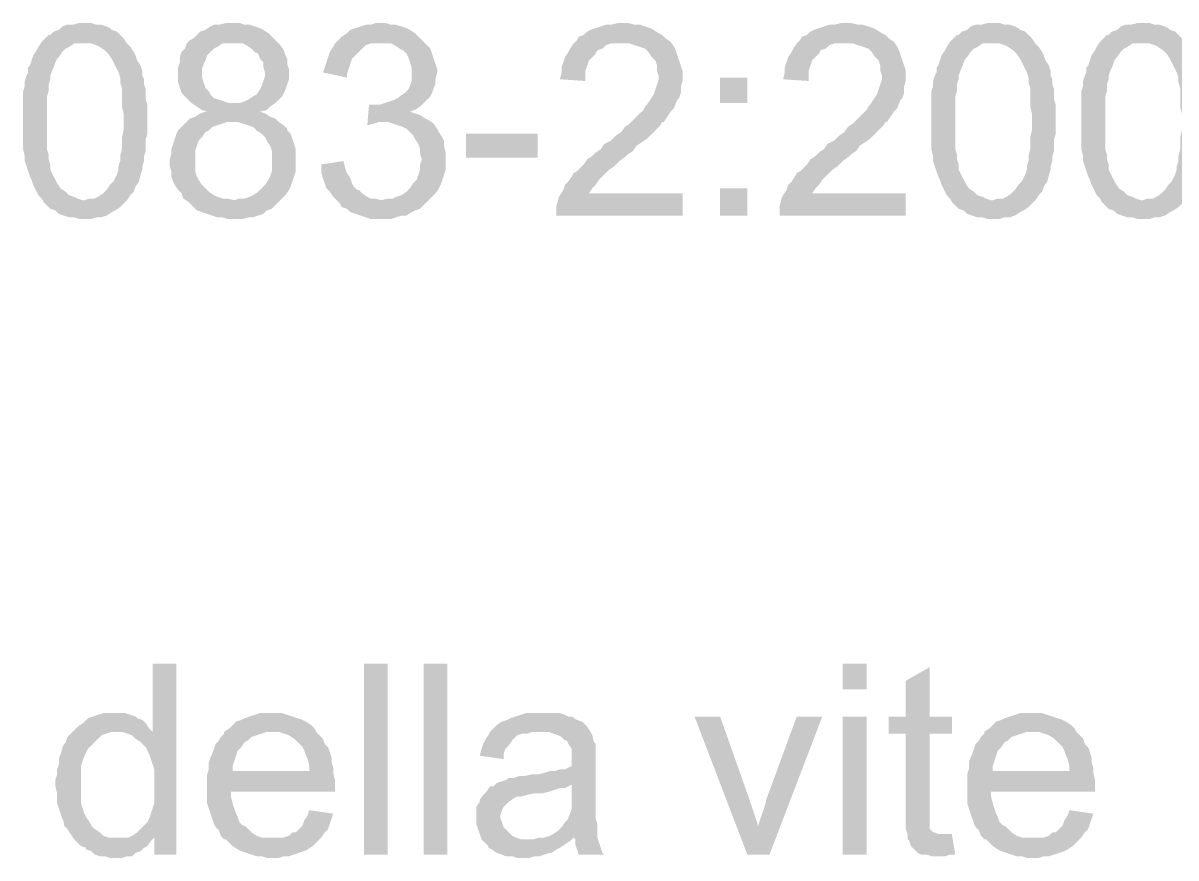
# Model space of a CAD drawing. Header units: millimetres. Extents: x -35.3 to 0.3, y 0.4 to 20.6.
# Drawn here: x -31.755 to -31.191, y 6.045 to 6.454 of the extents above; entities that cross this region are included whole.
import ezdxf

# ---------------------------------------------------------------- set-up
doc = ezdxf.new("R2010")
doc.units = ezdxf.units.MM
doc.layers.add('PDF _Riempimenti solidi', color=7, linetype='Continuous')

msp = doc.modelspace()

# ---------------------------------------------------------------- hatches: boundary and pattern name
at = {"layer": 'PDF _Riempimenti solidi', "transparency": 33554559}
for points in [[(-31.72517, 6.45351), (-31.72767, 6.45351), (-31.731, 6.45267), (-31.7335, 6.45267), (-31.736, 6.45184), (-31.73767, 6.45017), (-31.74017, 6.44934), (-31.74183, 6.44767), (-31.74267, 6.44767), (-31.74433, 6.44601), (-31.746, 6.44434), (-31.72517, 6.44351), (-31.72183, 6.44351), (-31.71933, 6.44267), (-31.71767, 6.44184), (-31.71517, 6.44017), (-31.7135, 6.43851), (-31.71183, 6.43601), (-31.70933, 6.43101), (-31.7085, 6.42934), (-31.70767, 6.42684), (-31.70767, 6.42434), (-31.70683, 6.42184), (-31.70683, 6.41267), (-31.706, 6.40934), (-31.706, 6.40101), (-31.70683, 6.39767), (-31.70683, 6.39184), (-31.70767, 6.38851), (-31.70767, 6.38601), (-31.7085, 6.38351), (-31.7085, 6.38184), (-31.70933, 6.37934), (-31.711, 6.37601), (-31.71267, 6.37434), (-31.71433, 6.37184), (-31.716, 6.37017), (-31.7185, 6.36851), (-31.72017, 6.36767), (-31.72267, 6.36767), (-31.72517, 6.36684), (-31.74517, 6.36601), (-31.7435, 6.36434), (-31.74183, 6.36267), (-31.73933, 6.36184), (-31.73767, 6.36017), (-31.73267, 6.35851), (-31.73017, 6.35851), (-31.72767, 6.35767), (-31.72183, 6.35767), (-31.71933, 6.35851), (-31.71683, 6.35851), (-31.71433, 6.35934), (-31.71183, 6.36101), (-31.71017, 6.36184), (-31.70767, 6.36351), (-31.706, 6.36517), (-31.70433, 6.36684), (-31.70267, 6.36934), (-31.701, 6.37101), (-31.70017, 6.37351), (-31.6985, 6.37601), (-31.69767, 6.37934), (-31.69683, 6.38184), (-31.69683, 6.38351), (-31.696, 6.38601), (-31.696, 6.38851), (-31.69517, 6.39101), (-31.69517, 6.39684), (-31.69433, 6.39934), (-31.69433, 6.41351), (-31.69517, 6.41601), (-31.69517, 6.42101), (-31.696, 6.42351), (-31.696, 6.42601), (-31.69683, 6.42767), (-31.69683, 6.43017), (-31.69767, 6.43267), (-31.69933, 6.43517), (-31.70017, 6.43767), (-31.701, 6.43934), (-31.70267, 6.44184), (-31.70433, 6.44351), (-31.706, 6.44601), (-31.70767, 6.44767), (-31.70933, 6.44934), (-31.71183, 6.45017), (-31.71267, 6.45101), (-31.71433, 6.45184), (-31.71683, 6.45267), (-31.71933, 6.45267), (-31.72183, 6.45351)], [(-31.65267, 6.45351), (-31.656, 6.45351), (-31.65933, 6.45267), (-31.66183, 6.45267), (-31.6635, 6.45184), (-31.666, 6.45017), (-31.6685, 6.44934), (-31.67017, 6.44767), (-31.67183, 6.44601), (-31.6735, 6.44517), (-31.67517, 6.44351), (-31.676, 6.44101), (-31.67767, 6.43934), (-31.6785, 6.43684), (-31.6785, 6.43434), (-31.67933, 6.43184), (-31.67933, 6.42434), (-31.67767, 6.41934), (-31.67433, 6.41601), (-31.67267, 6.41434), (-31.67017, 6.41267), (-31.66767, 6.41101), (-31.66517, 6.41017), (-31.666, 6.41017), (-31.6685, 6.40934), (-31.671, 6.40767), (-31.6735, 6.40684), (-31.67517, 6.40517), (-31.67933, 6.40101), (-31.68017, 6.39934), (-31.681, 6.39684), (-31.68183, 6.39434), (-31.68267, 6.39184), (-31.68267, 6.38934), (-31.6835, 6.38684), (-31.6835, 6.38351), (-31.68267, 6.38101), (-31.68267, 6.37851), (-31.68183, 6.37601), (-31.681, 6.37434), (-31.67933, 6.37184), (-31.67767, 6.37017), (-31.67683, 6.36767), (-31.67433, 6.36601), (-31.65183, 6.36684), (-31.65517, 6.36767), (-31.65767, 6.36767), (-31.66017, 6.36851), (-31.66183, 6.36934), (-31.66433, 6.37101), (-31.66767, 6.37434), (-31.66933, 6.37684), (-31.67017, 6.37851), (-31.671, 6.38101), (-31.671, 6.39101), (-31.66933, 6.39601), (-31.66767, 6.39767), (-31.666, 6.40017), (-31.66433, 6.40101), (-31.66267, 6.40267), (-31.65767, 6.40434), (-31.65517, 6.40517), (-31.63017, 6.40517), (-31.63183, 6.40684), (-31.63433, 6.40767), (-31.63683, 6.40934), (-31.63933, 6.41017), (-31.636, 6.41101), (-31.63433, 6.41267), (-31.63183, 6.41434), (-31.65433, 6.41434), (-31.65683, 6.41517), (-31.66183, 6.41684), (-31.6635, 6.41851), (-31.66433, 6.42017), (-31.666, 6.42184), (-31.66683, 6.42434), (-31.66767, 6.42684), (-31.66767, 6.43101), (-31.66683, 6.43351), (-31.666, 6.43517), (-31.66517, 6.43767), (-31.66183, 6.44101), (-31.66017, 6.44184), (-31.65767, 6.44351), (-31.65267, 6.44351), (-31.631, 6.44434), (-31.63267, 6.44601), (-31.63517, 6.44851), (-31.63767, 6.45017), (-31.63933, 6.45101), (-31.64183, 6.45184), (-31.64433, 6.45267), (-31.64683, 6.45267), (-31.64933, 6.45351)], [(-31.58017, 6.45351), (-31.58267, 6.45351), (-31.58517, 6.45267), (-31.58767, 6.45267), (-31.59267, 6.45101), (-31.59517, 6.45017), (-31.59683, 6.44851), (-31.59933, 6.44684), (-31.601, 6.44517), (-31.58017, 6.44351), (-31.57517, 6.44351), (-31.5735, 6.44267), (-31.571, 6.44101), (-31.56933, 6.44017), (-31.56767, 6.43851), (-31.56683, 6.43684), (-31.56517, 6.43184), (-31.56517, 6.42517), (-31.566, 6.42267), (-31.56683, 6.42101), (-31.5685, 6.41934), (-31.571, 6.41767), (-31.57183, 6.41684), (-31.5735, 6.41601), (-31.5785, 6.41434), (-31.581, 6.41351), (-31.5835, 6.41351), (-31.561, 6.41267), (-31.55767, 6.41601), (-31.556, 6.41767), (-31.55517, 6.41934), (-31.55433, 6.42184), (-31.5535, 6.42351), (-31.5535, 6.42601), (-31.55267, 6.42934), (-31.55267, 6.43101), (-31.55433, 6.43601), (-31.55517, 6.43851), (-31.556, 6.44101), (-31.55683, 6.44184), (-31.56017, 6.44517), (-31.5635, 6.44851), (-31.566, 6.45017), (-31.56767, 6.45101), (-31.57017, 6.45184), (-31.57267, 6.45267), (-31.57517, 6.45267), (-31.57767, 6.45351)], [(-31.46183, 6.45351), (-31.46433, 6.45351), (-31.46767, 6.45267), (-31.47017, 6.45267), (-31.47517, 6.45101), (-31.47767, 6.45017), (-31.47933, 6.44934), (-31.481, 6.44767), (-31.4835, 6.44684), (-31.48433, 6.44517), (-31.486, 6.44351), (-31.48767, 6.44101), (-31.4885, 6.43934), (-31.49017, 6.43684), (-31.49183, 6.43184), (-31.49183, 6.42934), (-31.49267, 6.42601), (-31.48017, 6.42517), (-31.48017, 6.43017), (-31.47933, 6.43267), (-31.4785, 6.43517), (-31.47683, 6.43684), (-31.47517, 6.43851), (-31.47433, 6.44017), (-31.47183, 6.44101), (-31.47017, 6.44267), (-31.46767, 6.44351), (-31.46183, 6.44351), (-31.4385, 6.44434), (-31.441, 6.44601), (-31.44267, 6.44767), (-31.44433, 6.44851), (-31.44683, 6.45017), (-31.4485, 6.45101), (-31.4535, 6.45267), (-31.456, 6.45267), (-31.45933, 6.45351)], [(-31.35267, 6.45351), (-31.35517, 6.45351), (-31.3585, 6.45267), (-31.361, 6.45267), (-31.3635, 6.45184), (-31.366, 6.45101), (-31.3685, 6.45017), (-31.37017, 6.44934), (-31.37183, 6.44767), (-31.37433, 6.44684), (-31.37517, 6.44517), (-31.37683, 6.44351), (-31.3785, 6.44101), (-31.37933, 6.43934), (-31.381, 6.43684), (-31.38183, 6.43434), (-31.38267, 6.43184), (-31.38267, 6.42934), (-31.3835, 6.42601), (-31.371, 6.42517), (-31.371, 6.43017), (-31.36933, 6.43517), (-31.366, 6.43851), (-31.36517, 6.44017), (-31.36267, 6.44101), (-31.361, 6.44267), (-31.3585, 6.44351), (-31.35267, 6.44351), (-31.32933, 6.44434), (-31.33183, 6.44601), (-31.3335, 6.44767), (-31.33517, 6.44851), (-31.33767, 6.45017), (-31.33933, 6.45101), (-31.34183, 6.45184), (-31.34433, 6.45267), (-31.34683, 6.45267), (-31.35017, 6.45351)], [(-31.281, 6.45351), (-31.2835, 6.45351), (-31.28683, 6.45267), (-31.28933, 6.45267), (-31.29183, 6.45184), (-31.2935, 6.45017), (-31.296, 6.44934), (-31.29767, 6.44767), (-31.2985, 6.44767), (-31.30017, 6.44601), (-31.30183, 6.44434), (-31.281, 6.44351), (-31.27767, 6.44351), (-31.27517, 6.44267), (-31.2735, 6.44184), (-31.271, 6.44017), (-31.26933, 6.43851), (-31.26767, 6.43601), (-31.26517, 6.43101), (-31.26433, 6.42934), (-31.2635, 6.42684), (-31.2635, 6.42434), (-31.26267, 6.42184), (-31.26267, 6.41267), (-31.26183, 6.40934), (-31.26183, 6.40101), (-31.26267, 6.39767), (-31.26267, 6.39184), (-31.2635, 6.38851), (-31.2635, 6.38601), (-31.26433, 6.38351), (-31.26433, 6.38184), (-31.26517, 6.37934), (-31.26683, 6.37601), (-31.2685, 6.37434), (-31.27017, 6.37184), (-31.27183, 6.37017), (-31.27433, 6.36851), (-31.276, 6.36767), (-31.2785, 6.36767), (-31.281, 6.36684), (-31.301, 6.36601), (-31.29933, 6.36434), (-31.29767, 6.36267), (-31.29517, 6.36184), (-31.2935, 6.36017), (-31.2885, 6.35851), (-31.286, 6.35851), (-31.2835, 6.35767), (-31.27767, 6.35767), (-31.27517, 6.35851), (-31.27267, 6.35851), (-31.27017, 6.35934), (-31.26767, 6.36101), (-31.266, 6.36184), (-31.2635, 6.36351), (-31.26183, 6.36517), (-31.26017, 6.36684), (-31.2585, 6.36934), (-31.25683, 6.37101), (-31.256, 6.37351), (-31.25433, 6.37601), (-31.2535, 6.37934), (-31.25267, 6.38184), (-31.25267, 6.38351), (-31.25183, 6.38601), (-31.25183, 6.38851), (-31.251, 6.39101), (-31.251, 6.39684), (-31.25017, 6.39934), (-31.25017, 6.41351), (-31.251, 6.41601), (-31.251, 6.42101), (-31.25183, 6.42351), (-31.25183, 6.42601), (-31.25267, 6.42767), (-31.25267, 6.43017), (-31.2535, 6.43267), (-31.25517, 6.43517), (-31.256, 6.43767), (-31.25683, 6.43934), (-31.2585, 6.44184), (-31.26017, 6.44351), (-31.26183, 6.44601), (-31.2635, 6.44767), (-31.26517, 6.44934), (-31.26767, 6.45017), (-31.2685, 6.45101), (-31.27017, 6.45184), (-31.27267, 6.45267), (-31.27517, 6.45267), (-31.27767, 6.45351)], [(-31.20767, 6.45351), (-31.21017, 6.45351), (-31.2135, 6.45267), (-31.216, 6.45267), (-31.2185, 6.45184), (-31.22017, 6.45017), (-31.22267, 6.44934), (-31.22433, 6.44767), (-31.22517, 6.44767), (-31.22683, 6.44601), (-31.2285, 6.44434), (-31.20767, 6.44351), (-31.20433, 6.44351), (-31.20183, 6.44267), (-31.20017, 6.44184), (-31.19767, 6.44017), (-31.196, 6.43851), (-31.19433, 6.43601), (-31.1935, 6.43434), (-31.19267, 6.43267), (-31.191, 6.42934), (-31.19017, 6.42684), (-31.19017, 6.42434), (-31.18933, 6.42184), (-31.18933, 6.41267), (-31.1885, 6.40934), (-31.1885, 6.40101), (-31.18933, 6.39767), (-31.18933, 6.39184), (-31.19017, 6.38851), (-31.19017, 6.38601), (-31.191, 6.38351), (-31.191, 6.38184), (-31.19183, 6.37934), (-31.19267, 6.37767), (-31.1935, 6.37601), (-31.19433, 6.37517), (-31.19517, 6.37434), (-31.19683, 6.37184), (-31.1985, 6.37017), (-31.201, 6.36851), (-31.20267, 6.36767), (-31.20517, 6.36767), (-31.20767, 6.36684), (-31.22767, 6.36601), (-31.226, 6.36434), (-31.22433, 6.36267), (-31.22183, 6.36184), (-31.22017, 6.36017), (-31.21767, 6.35934), (-31.21517, 6.35851), (-31.21267, 6.35851), (-31.21017, 6.35767), (-31.20433, 6.35767), (-31.20183, 6.35851), (-31.19933, 6.35851), (-31.19683, 6.35934), (-31.19433, 6.36101), (-31.19267, 6.36184), (-31.19017, 6.36351), (-31.1885, 6.36517), (-31.18683, 6.36684), (-31.18517, 6.36934), (-31.1835, 6.37101), (-31.18267, 6.37351), (-31.181, 6.37601), (-31.18017, 6.37934), (-31.17933, 6.38184), (-31.17933, 6.38351), (-31.1785, 6.38601), (-31.1785, 6.38851), (-31.17767, 6.39101), (-31.17767, 6.39684), (-31.17683, 6.39934), (-31.17683, 6.41351), (-31.17767, 6.41601), (-31.17767, 6.42101), (-31.1785, 6.42351), (-31.1785, 6.42601), (-31.17933, 6.42767), (-31.17933, 6.43017), (-31.18017, 6.43267), (-31.18183, 6.43517), (-31.18267, 6.43767), (-31.1835, 6.43934), (-31.18517, 6.44184), (-31.18683, 6.44351), (-31.1885, 6.44601), (-31.19017, 6.44767), (-31.19183, 6.44934), (-31.19433, 6.45017), (-31.19517, 6.45101), (-31.19683, 6.45184), (-31.19933, 6.45267), (-31.20183, 6.45267), (-31.20433, 6.45351)], [(-31.746, 6.44434), (-31.74767, 6.44184), (-31.7485, 6.44017), (-31.75017, 6.43767), (-31.751, 6.43517), (-31.75183, 6.43267), (-31.75267, 6.43184), (-31.75267, 6.42934), (-31.7535, 6.42767), (-31.75433, 6.42517), (-31.75433, 6.42267), (-31.75517, 6.42017), (-31.75517, 6.39184), (-31.75433, 6.38851), (-31.75433, 6.38601), (-31.75183, 6.37851), (-31.751, 6.37684), (-31.75017, 6.37434), (-31.74933, 6.37267), (-31.7485, 6.37101), (-31.74767, 6.36934), (-31.746, 6.36767), (-31.74517, 6.36601), (-31.72517, 6.36684), (-31.726, 6.36684), (-31.7285, 6.36767), (-31.73017, 6.36851), (-31.73267, 6.36934), (-31.73433, 6.37101), (-31.73683, 6.37267), (-31.7385, 6.37517), (-31.74183, 6.38184), (-31.74183, 6.38434), (-31.74267, 6.38684), (-31.74267, 6.38934), (-31.7435, 6.39184), (-31.7435, 6.41767), (-31.74267, 6.42017), (-31.74267, 6.42351), (-31.74183, 6.42601), (-31.74183, 6.42767), (-31.741, 6.43017), (-31.74017, 6.43184), (-31.73933, 6.43434), (-31.7385, 6.43601), (-31.73767, 6.43684), (-31.736, 6.43934), (-31.73433, 6.44101), (-31.73267, 6.44184), (-31.73017, 6.44351), (-31.72517, 6.44351)], [(-31.631, 6.44434), (-31.65267, 6.44351), (-31.64767, 6.44351), (-31.646, 6.44267), (-31.6435, 6.44101), (-31.64183, 6.43934), (-31.64017, 6.43851), (-31.63933, 6.43601), (-31.63767, 6.43434), (-31.63767, 6.43184), (-31.63683, 6.42934), (-31.63683, 6.42767), (-31.63767, 6.42517), (-31.6385, 6.42267), (-31.63933, 6.42101), (-31.641, 6.41851), (-31.64267, 6.41767), (-31.64517, 6.41601), (-31.64683, 6.41517), (-31.64933, 6.41434), (-31.65267, 6.41434), (-31.63183, 6.41434), (-31.63017, 6.41601), (-31.6285, 6.41767), (-31.62683, 6.42101), (-31.626, 6.42351), (-31.62517, 6.42601), (-31.62517, 6.43101), (-31.626, 6.43351), (-31.626, 6.43601), (-31.62683, 6.43767), (-31.62767, 6.44017), (-31.62933, 6.44267)], [(-31.601, 6.44517), (-31.60267, 6.44351), (-31.6035, 6.44184), (-31.60517, 6.43934), (-31.6085, 6.42934), (-31.59683, 6.42684), (-31.59683, 6.42851), (-31.596, 6.43101), (-31.59433, 6.43601), (-31.591, 6.43934), (-31.58767, 6.44267), (-31.58517, 6.44351), (-31.58017, 6.44351)], [(-31.4385, 6.44434), (-31.46183, 6.44351), (-31.4585, 6.44351), (-31.456, 6.44267), (-31.4535, 6.44184), (-31.451, 6.44101), (-31.44933, 6.43934), (-31.44767, 6.43684), (-31.446, 6.43517), (-31.44517, 6.43267), (-31.44517, 6.43017), (-31.44433, 6.42767), (-31.44433, 6.42601), (-31.44517, 6.42351), (-31.44683, 6.41851), (-31.45017, 6.41351), (-31.451, 6.41267), (-31.45183, 6.41101), (-31.4535, 6.40934), (-31.45517, 6.40767), (-31.45683, 6.40601), (-31.4585, 6.40434), (-31.461, 6.40267), (-31.46267, 6.40017), (-31.46517, 6.39851), (-31.46767, 6.39601), (-31.471, 6.39434), (-31.47267, 6.39184), (-31.47517, 6.39017), (-31.47683, 6.38851), (-31.47933, 6.38684), (-31.481, 6.38434), (-31.48433, 6.38101), (-31.486, 6.38017), (-31.48683, 6.37851), (-31.4885, 6.37601), (-31.49017, 6.37434), (-31.491, 6.37184), (-31.49267, 6.36934), (-31.4935, 6.36767), (-31.4935, 6.36684), (-31.49433, 6.36434), (-31.49433, 6.35934), (-31.43267, 6.35934), (-31.43267, 6.37017), (-31.4785, 6.37017), (-31.47683, 6.37267), (-31.47517, 6.37434), (-31.4735, 6.37684), (-31.47267, 6.37767), (-31.47183, 6.37851), (-31.47017, 6.38017), (-31.4685, 6.38184), (-31.466, 6.38351), (-31.4635, 6.38601), (-31.46017, 6.38851), (-31.45933, 6.38934), (-31.45683, 6.39101), (-31.45517, 6.39351), (-31.45267, 6.39517), (-31.45017, 6.39684), (-31.44517, 6.40184), (-31.4435, 6.40351), (-31.44267, 6.40517), (-31.44183, 6.40517), (-31.44017, 6.40767), (-31.4385, 6.41017), (-31.43683, 6.41184), (-31.436, 6.41434), (-31.43517, 6.41601), (-31.43433, 6.41684), (-31.4335, 6.41934), (-31.4335, 6.42267), (-31.43267, 6.42517), (-31.43267, 6.43017), (-31.436, 6.44017), (-31.43683, 6.44184)], [(-31.32933, 6.44434), (-31.35267, 6.44351), (-31.34933, 6.44351), (-31.34433, 6.44184), (-31.34183, 6.44101), (-31.34017, 6.43934), (-31.3385, 6.43684), (-31.33683, 6.43517), (-31.336, 6.43267), (-31.336, 6.43017), (-31.33517, 6.42767), (-31.33517, 6.42601), (-31.33767, 6.41851), (-31.341, 6.41351), (-31.34183, 6.41267), (-31.34267, 6.41101), (-31.346, 6.40767), (-31.34767, 6.40601), (-31.34933, 6.40434), (-31.35183, 6.40267), (-31.3535, 6.40017), (-31.356, 6.39851), (-31.3585, 6.39601), (-31.36183, 6.39434), (-31.3635, 6.39184), (-31.366, 6.39017), (-31.36767, 6.38851), (-31.37017, 6.38684), (-31.37183, 6.38434), (-31.3735, 6.38267), (-31.37517, 6.38101), (-31.37683, 6.38017), (-31.37767, 6.37851), (-31.37933, 6.37601), (-31.381, 6.37434), (-31.38183, 6.37184), (-31.3835, 6.36934), (-31.38433, 6.36767), (-31.38433, 6.36684), (-31.38517, 6.36434), (-31.38517, 6.35934), (-31.3235, 6.35934), (-31.3235, 6.37017), (-31.36933, 6.37017), (-31.36767, 6.37267), (-31.366, 6.37434), (-31.36433, 6.37684), (-31.36267, 6.37851), (-31.35933, 6.38184), (-31.35683, 6.38351), (-31.35433, 6.38601), (-31.351, 6.38851), (-31.35017, 6.38934), (-31.34767, 6.39101), (-31.346, 6.39351), (-31.341, 6.39684), (-31.33767, 6.40017), (-31.33433, 6.40351), (-31.3335, 6.40517), (-31.33267, 6.40517), (-31.331, 6.40767), (-31.32933, 6.41017), (-31.32767, 6.41184), (-31.32683, 6.41434), (-31.326, 6.41601), (-31.32517, 6.41684), (-31.32433, 6.41934), (-31.32433, 6.42267), (-31.3235, 6.42517), (-31.3235, 6.43017), (-31.32517, 6.43517), (-31.326, 6.43767), (-31.32683, 6.44017), (-31.32767, 6.44184)], [(-31.30183, 6.44434), (-31.3035, 6.44184), (-31.30433, 6.44017), (-31.306, 6.43767), (-31.30683, 6.43517), (-31.30767, 6.43267), (-31.3085, 6.43184), (-31.3085, 6.42934), (-31.30933, 6.42767), (-31.31017, 6.42517), (-31.31017, 6.42267), (-31.311, 6.42017), (-31.311, 6.39184), (-31.31017, 6.38851), (-31.31017, 6.38601), (-31.30767, 6.37851), (-31.30683, 6.37684), (-31.306, 6.37434), (-31.30517, 6.37267), (-31.30433, 6.37101), (-31.3035, 6.36934), (-31.30183, 6.36767), (-31.301, 6.36601), (-31.281, 6.36684), (-31.28183, 6.36684), (-31.28433, 6.36767), (-31.286, 6.36851), (-31.2885, 6.36934), (-31.29017, 6.37101), (-31.29267, 6.37267), (-31.29433, 6.37517), (-31.29683, 6.38017), (-31.29767, 6.38184), (-31.29767, 6.38434), (-31.2985, 6.38684), (-31.2985, 6.38934), (-31.29933, 6.39184), (-31.29933, 6.41767), (-31.2985, 6.42017), (-31.2985, 6.42351), (-31.29767, 6.42601), (-31.29767, 6.42767), (-31.29683, 6.43017), (-31.296, 6.43184), (-31.29517, 6.43434), (-31.29433, 6.43601), (-31.2935, 6.43684), (-31.29183, 6.43934), (-31.29017, 6.44101), (-31.2885, 6.44184), (-31.286, 6.44351), (-31.281, 6.44351)], [(-31.2285, 6.44434), (-31.23017, 6.44184), (-31.231, 6.44017), (-31.23267, 6.43767), (-31.23433, 6.43267), (-31.23517, 6.43184), (-31.23517, 6.42934), (-31.236, 6.42767), (-31.23683, 6.42517), (-31.23683, 6.42267), (-31.23767, 6.42017), (-31.23767, 6.39184), (-31.23683, 6.38851), (-31.23683, 6.38601), (-31.236, 6.38351), (-31.23517, 6.38101), (-31.23433, 6.37851), (-31.2335, 6.37684), (-31.23267, 6.37434), (-31.23017, 6.36934), (-31.2285, 6.36767), (-31.22767, 6.36601), (-31.20767, 6.36684), (-31.2085, 6.36684), (-31.211, 6.36767), (-31.21267, 6.36851), (-31.21517, 6.36934), (-31.21683, 6.37101), (-31.21933, 6.37267), (-31.221, 6.37517), (-31.22183, 6.37684), (-31.22267, 6.37851), (-31.2235, 6.38017), (-31.22433, 6.38184), (-31.22433, 6.38434), (-31.22517, 6.38684), (-31.22517, 6.38934), (-31.226, 6.39184), (-31.226, 6.41767), (-31.22517, 6.42017), (-31.22517, 6.42351), (-31.22433, 6.42601), (-31.22433, 6.42767), (-31.2235, 6.43017), (-31.22267, 6.43184), (-31.22183, 6.43434), (-31.221, 6.43601), (-31.22017, 6.43684), (-31.2185, 6.43934), (-31.21683, 6.44101), (-31.21517, 6.44184), (-31.21267, 6.44351), (-31.20767, 6.44351)], [(-31.401, 6.41434), (-31.401, 6.42684), (-31.41433, 6.42684), (-31.41433, 6.41434)], [(-31.586, 6.41351), (-31.58683, 6.40351), (-31.5835, 6.40434), (-31.581, 6.40517), (-31.5785, 6.40517), (-31.55683, 6.40601), (-31.5585, 6.40684), (-31.561, 6.40851), (-31.5635, 6.40934), (-31.566, 6.41017), (-31.5635, 6.41101), (-31.561, 6.41267), (-31.5835, 6.41351)], [(-31.63017, 6.40517), (-31.65267, 6.40517), (-31.65017, 6.40517), (-31.64767, 6.40434), (-31.64267, 6.40267), (-31.641, 6.40101), (-31.6385, 6.39934), (-31.63683, 6.39767), (-31.636, 6.39601), (-31.63433, 6.39351), (-31.6335, 6.39101), (-31.6335, 6.38101), (-31.63433, 6.37851), (-31.63517, 6.37684), (-31.63683, 6.37434), (-31.64017, 6.37101), (-31.64267, 6.36934), (-31.64433, 6.36851), (-31.64683, 6.36767), (-31.64933, 6.36767), (-31.65183, 6.36684), (-31.67433, 6.36601), (-31.6735, 6.36517), (-31.67183, 6.36351), (-31.67017, 6.36184), (-31.66767, 6.36101), (-31.66517, 6.36017), (-31.66267, 6.35934), (-31.66017, 6.35851), (-31.65767, 6.35851), (-31.65517, 6.35767), (-31.64767, 6.35767), (-31.64517, 6.35851), (-31.64267, 6.35851), (-31.64017, 6.35934), (-31.63767, 6.36017), (-31.636, 6.36184), (-31.6335, 6.36267), (-31.63183, 6.36434), (-31.63017, 6.36601), (-31.62683, 6.36934), (-31.62517, 6.37184), (-31.62433, 6.37351), (-31.6235, 6.37601), (-31.62183, 6.38101), (-31.62183, 6.39184), (-31.6235, 6.39684), (-31.62433, 6.39934), (-31.626, 6.40101), (-31.626, 6.40184), (-31.62767, 6.40351)], [(-31.55683, 6.40601), (-31.5785, 6.40517), (-31.57683, 6.40517), (-31.57433, 6.40434), (-31.57183, 6.40351), (-31.56933, 6.40267), (-31.56767, 6.40184), (-31.56433, 6.39851), (-31.5635, 6.39684), (-31.56183, 6.39434), (-31.561, 6.39184), (-31.561, 6.38934), (-31.56017, 6.38684), (-31.561, 6.38434), (-31.561, 6.38184), (-31.56183, 6.37934), (-31.56267, 6.37684), (-31.56433, 6.37517), (-31.566, 6.37267), (-31.56767, 6.37101), (-31.57017, 6.36934), (-31.57267, 6.36851), (-31.57433, 6.36767), (-31.57683, 6.36767), (-31.58017, 6.36684), (-31.60183, 6.36684), (-31.60017, 6.36517), (-31.59933, 6.36351), (-31.59683, 6.36267), (-31.59517, 6.36101), (-31.59267, 6.36017), (-31.58767, 6.35851), (-31.58517, 6.35767), (-31.57517, 6.35767), (-31.57017, 6.35934), (-31.56767, 6.35934), (-31.56517, 6.36101), (-31.5635, 6.36184), (-31.561, 6.36267), (-31.55933, 6.36434), (-31.55767, 6.36601), (-31.55683, 6.36684), (-31.5535, 6.37017), (-31.55183, 6.37267), (-31.551, 6.37434), (-31.54933, 6.37934), (-31.5485, 6.38184), (-31.5485, 6.39017), (-31.54933, 6.39351), (-31.54933, 6.39601), (-31.55017, 6.39767), (-31.55183, 6.40017), (-31.55267, 6.40184), (-31.55433, 6.40434)], [(-31.5035, 6.38767), (-31.5035, 6.39934), (-31.5385, 6.39934), (-31.5385, 6.38767)], [(-31.5985, 6.38601), (-31.60933, 6.38434), (-31.60933, 6.38017), (-31.60683, 6.37267), (-31.60517, 6.37101), (-31.6035, 6.36851), (-31.60183, 6.36684), (-31.58017, 6.36684), (-31.58267, 6.36767), (-31.58517, 6.36767), (-31.58683, 6.36851), (-31.58933, 6.37017), (-31.591, 6.37184), (-31.59183, 6.37184), (-31.5935, 6.37351), (-31.59433, 6.37517), (-31.59517, 6.37767), (-31.59683, 6.38017), (-31.59767, 6.38267)], [(-31.401, 6.35934), (-31.401, 6.37267), (-31.41433, 6.37267), (-31.41433, 6.35934)], [(-31.68017, 6.14017), (-31.69183, 6.14017), (-31.69183, 6.10684), (-31.70933, 6.10684), (-31.70683, 6.10684), (-31.70433, 6.10601), (-31.70183, 6.10517), (-31.70017, 6.10351), (-31.69767, 6.10184), (-31.69517, 6.09934), (-31.69433, 6.09767), (-31.6935, 6.09601), (-31.69267, 6.09351), (-31.691, 6.08851), (-31.691, 6.07184), (-31.69267, 6.06684), (-31.6935, 6.06434), (-31.69433, 6.06267), (-31.696, 6.06101), (-31.69933, 6.05767), (-31.70183, 6.05601), (-31.7035, 6.05517), (-31.691, 6.05517), (-31.691, 6.04684), (-31.68017, 6.04684)], [(-31.57683, 6.04684), (-31.57683, 6.14017), (-31.5885, 6.14017), (-31.5885, 6.04684)], [(-31.54767, 6.04684), (-31.54767, 6.14017), (-31.55934, 6.14017), (-31.55934, 6.04684)], [(-31.34267, 6.12767), (-31.34267, 6.14017), (-31.35434, 6.14017), (-31.35434, 6.12767)], [(-31.31183, 6.13851), (-31.3235, 6.13184), (-31.3235, 6.11434), (-31.33183, 6.11434), (-31.33183, 6.10601), (-31.3235, 6.10601), (-31.3235, 6.05934), (-31.32267, 6.05684), (-31.306, 6.05684), (-31.30767, 6.05684), (-31.30933, 6.05767), (-31.31017, 6.05767), (-31.31183, 6.05934), (-31.31183, 6.10601), (-31.301, 6.10601), (-31.301, 6.11434), (-31.31183, 6.11434)], [(-31.71017, 6.11601), (-31.716, 6.11601), (-31.7185, 6.11517), (-31.721, 6.11434), (-31.7235, 6.11351), (-31.726, 6.11101), (-31.7285, 6.10934), (-31.73017, 6.10767), (-31.7335, 6.10434), (-31.73433, 6.10184), (-31.736, 6.09934), (-31.736, 6.09851), (-31.73683, 6.09601), (-31.73767, 6.09351), (-31.73767, 6.09101), (-31.7385, 6.08851), (-31.7385, 6.08601), (-31.73933, 6.08351), (-31.73933, 6.08017), (-31.7385, 6.07684), (-31.7385, 6.07184), (-31.73683, 6.06684), (-31.736, 6.06434), (-31.73517, 6.06267), (-31.73517, 6.06101), (-31.7335, 6.05934), (-31.73017, 6.05434), (-31.7085, 6.05517), (-31.7135, 6.05517), (-31.716, 6.05601), (-31.71767, 6.05767), (-31.72017, 6.05934), (-31.72183, 6.06101), (-31.72267, 6.06267), (-31.72433, 6.06517), (-31.72517, 6.06684), (-31.72683, 6.07184), (-31.72683, 6.09017), (-31.726, 6.09267), (-31.72517, 6.09517), (-31.7235, 6.09851), (-31.72017, 6.10184), (-31.71683, 6.10517), (-31.71183, 6.10684), (-31.69183, 6.10684), (-31.6935, 6.10851), (-31.69517, 6.11101), (-31.69683, 6.11267), (-31.69933, 6.11351), (-31.70017, 6.11434), (-31.70267, 6.11517), (-31.70517, 6.11601), (-31.70767, 6.11601)], [(-31.6335, 6.11601), (-31.63933, 6.11601), (-31.64183, 6.11517), (-31.64433, 6.11434), (-31.64683, 6.11351), (-31.6485, 6.11267), (-31.651, 6.11184), (-31.65433, 6.10851), (-31.65683, 6.10684), (-31.63017, 6.10684), (-31.62767, 6.10601), (-31.62517, 6.10517), (-31.62267, 6.10351), (-31.61933, 6.10017), (-31.6185, 6.09934), (-31.61767, 6.09767), (-31.61683, 6.09517), (-31.616, 6.09351), (-31.61517, 6.09017), (-31.61517, 6.08767), (-31.65267, 6.08767), (-31.6035, 6.08684), (-31.6035, 6.08934), (-31.60433, 6.09184), (-31.60433, 6.09434), (-31.60517, 6.09684), (-31.606, 6.09934), (-31.60767, 6.10101), (-31.6085, 6.10351), (-31.61183, 6.10684), (-31.61267, 6.10851), (-31.61433, 6.11017), (-31.61683, 6.11184), (-31.6185, 6.11267), (-31.621, 6.11351), (-31.6235, 6.11434), (-31.626, 6.11517), (-31.6285, 6.11601), (-31.631, 6.11601)], [(-31.501, 6.11601), (-31.50933, 6.11601), (-31.51183, 6.11517), (-31.51683, 6.11351), (-31.5185, 6.11267), (-31.521, 6.11184), (-31.5235, 6.11017), (-31.52517, 6.10851), (-31.52683, 6.10684), (-31.4985, 6.10684), (-31.496, 6.10601), (-31.4935, 6.10517), (-31.49183, 6.10434), (-31.49017, 6.10267), (-31.48933, 6.10267), (-31.4885, 6.10101), (-31.48683, 6.09851), (-31.48683, 6.09017), (-31.49017, 6.08851), (-31.49267, 6.08851), (-31.49517, 6.08767), (-31.49767, 6.08767), (-31.50017, 6.08684), (-31.5035, 6.08601), (-31.50683, 6.08601), (-31.51017, 6.08517), (-31.51267, 6.08517), (-31.51517, 6.08434), (-31.51767, 6.08434), (-31.5185, 6.08351), (-31.5235, 6.08184), (-31.48683, 6.08101), (-31.48683, 6.06934), (-31.48767, 6.06684), (-31.4885, 6.06517), (-31.4885, 6.06434), (-31.49017, 6.06267), (-31.49183, 6.06017), (-31.4935, 6.05851), (-31.496, 6.05684), (-31.49767, 6.05601), (-31.50017, 6.05517), (-31.486, 6.05517), (-31.48517, 6.05434), (-31.48517, 6.05184), (-31.48433, 6.04934), (-31.4835, 6.04684), (-31.471, 6.04684), (-31.47183, 6.04767), (-31.47267, 6.05017), (-31.4735, 6.05267), (-31.47433, 6.05517), (-31.47433, 6.06184), (-31.47517, 6.06434), (-31.47517, 6.10101), (-31.476, 6.10184), (-31.47683, 6.10517), (-31.47767, 6.10684), (-31.47933, 6.10934), (-31.48017, 6.11017), (-31.48183, 6.11184), (-31.48433, 6.11267), (-31.48683, 6.11434), (-31.4885, 6.11434), (-31.49017, 6.11517), (-31.49267, 6.11601), (-31.4985, 6.11601)], [(-31.41433, 6.11434), (-31.42683, 6.11434), (-31.401, 6.04684), (-31.396, 6.06017), (-31.396, 6.06184), (-31.39683, 6.06434), (-31.39933, 6.07184), (-31.40017, 6.07434)], [(-31.36433, 6.11434), (-31.37683, 6.11434), (-31.39183, 6.07351), (-31.39183, 6.07267), (-31.39433, 6.06517), (-31.39517, 6.06267), (-31.396, 6.06017), (-31.401, 6.04684), (-31.39017, 6.04684)], [(-31.34267, 6.04684), (-31.34267, 6.11434), (-31.35434, 6.11434), (-31.35434, 6.04684)], [(-31.26183, 6.11601), (-31.26767, 6.11601), (-31.27017, 6.11517), (-31.27267, 6.11434), (-31.27517, 6.11351), (-31.27683, 6.11267), (-31.27933, 6.11184), (-31.28267, 6.10851), (-31.28517, 6.10684), (-31.2585, 6.10684), (-31.2535, 6.10517), (-31.251, 6.10351), (-31.24767, 6.10017), (-31.24683, 6.09934), (-31.246, 6.09767), (-31.24517, 6.09517), (-31.24433, 6.09351), (-31.2435, 6.09017), (-31.2435, 6.08767), (-31.281, 6.08767), (-31.23183, 6.08684), (-31.23183, 6.08934), (-31.23267, 6.09184), (-31.23267, 6.09434), (-31.2335, 6.09684), (-31.23433, 6.09934), (-31.236, 6.10101), (-31.23683, 6.10351), (-31.24017, 6.10684), (-31.241, 6.10851), (-31.24267, 6.11017), (-31.24517, 6.11184), (-31.24683, 6.11267), (-31.25183, 6.11434), (-31.25433, 6.11517), (-31.25683, 6.11601), (-31.25933, 6.11601)], [(-31.65683, 6.10684), (-31.65683, 6.10601), (-31.6585, 6.10434), (-31.65933, 6.10267), (-31.661, 6.10101), (-31.66267, 6.09601), (-31.6635, 6.09434), (-31.66433, 6.09184), (-31.66433, 6.08851), (-31.66517, 6.08601), (-31.66517, 6.07184), (-31.66183, 6.06184), (-31.661, 6.06017), (-31.65933, 6.05851), (-31.6585, 6.05601), (-31.65683, 6.05434), (-31.63267, 6.05517), (-31.6385, 6.05517), (-31.641, 6.05601), (-31.6435, 6.05767), (-31.64683, 6.06101), (-31.64767, 6.06101), (-31.64933, 6.06267), (-31.65017, 6.06517), (-31.651, 6.06684), (-31.65183, 6.06934), (-31.65267, 6.07184), (-31.6535, 6.07517), (-31.6535, 6.07767), (-31.60267, 6.07767), (-31.60267, 6.08351), (-31.6035, 6.08684), (-31.65267, 6.08767), (-31.65267, 6.09017), (-31.65183, 6.09267), (-31.651, 6.09517), (-31.65017, 6.09767), (-31.6485, 6.09934), (-31.64683, 6.10184), (-31.64517, 6.10267), (-31.6435, 6.10434), (-31.641, 6.10517), (-31.636, 6.10684), (-31.6335, 6.10684)], [(-31.52683, 6.10684), (-31.52767, 6.10517), (-31.52933, 6.10267), (-31.53017, 6.10101), (-31.531, 6.09851), (-31.53183, 6.09517), (-31.52017, 6.09351), (-31.52017, 6.09601), (-31.51933, 6.09851), (-31.51767, 6.10017), (-31.516, 6.10267), (-31.51517, 6.10351), (-31.5135, 6.10517), (-31.511, 6.10601), (-31.5085, 6.10601), (-31.506, 6.10684), (-31.50267, 6.10684)], [(-31.28517, 6.10684), (-31.28517, 6.10601), (-31.28683, 6.10434), (-31.28767, 6.10267), (-31.28933, 6.10101), (-31.29017, 6.09851), (-31.291, 6.09601), (-31.29183, 6.09434), (-31.29267, 6.09184), (-31.29267, 6.08851), (-31.2935, 6.08601), (-31.2935, 6.07184), (-31.29267, 6.06934), (-31.29183, 6.06684), (-31.291, 6.06434), (-31.29017, 6.06184), (-31.28933, 6.06017), (-31.28767, 6.05851), (-31.28683, 6.05601), (-31.28517, 6.05434), (-31.261, 6.05517), (-31.26683, 6.05517), (-31.26933, 6.05601), (-31.27183, 6.05767), (-31.27517, 6.06101), (-31.276, 6.06101), (-31.27767, 6.06267), (-31.2785, 6.06517), (-31.27933, 6.06684), (-31.281, 6.07184), (-31.28183, 6.07517), (-31.28183, 6.07767), (-31.231, 6.07767), (-31.231, 6.08351), (-31.23183, 6.08684), (-31.281, 6.08767), (-31.281, 6.09017), (-31.28017, 6.09267), (-31.27933, 6.09517), (-31.2785, 6.09767), (-31.27683, 6.09934), (-31.27517, 6.10184), (-31.2735, 6.10267), (-31.27183, 6.10434), (-31.26933, 6.10517), (-31.26683, 6.10601), (-31.26433, 6.10684), (-31.26183, 6.10684)], [(-31.5235, 6.08184), (-31.52517, 6.08017), (-31.52683, 6.08017), (-31.5285, 6.07767), (-31.53017, 6.07601), (-31.53183, 6.07351), (-31.53183, 6.07267), (-31.5335, 6.07017), (-31.5335, 6.06184), (-31.531, 6.05434), (-31.52933, 6.05267), (-31.52767, 6.05101), (-31.52767, 6.05017), (-31.526, 6.04934), (-31.5235, 6.04767), (-31.521, 6.04684), (-31.51933, 6.04601), (-31.516, 6.04601), (-31.5135, 6.04517), (-31.50767, 6.04517), (-31.50517, 6.04601), (-31.50267, 6.04601), (-31.49767, 6.04767), (-31.49683, 6.04767), (-31.49433, 6.04934), (-31.49267, 6.05017), (-31.49017, 6.05184), (-31.48767, 6.05351), (-31.50767, 6.05434), (-31.51183, 6.05434), (-31.51433, 6.05517), (-31.516, 6.05601), (-31.5185, 6.05851), (-31.52017, 6.06017), (-31.521, 6.06267), (-31.52183, 6.06517), (-31.52183, 6.06601), (-31.521, 6.06851), (-31.52017, 6.07017), (-31.51933, 6.07101), (-31.51767, 6.07267), (-31.51517, 6.07434), (-31.5135, 6.07517), (-31.51183, 6.07517), (-31.5085, 6.07601), (-31.50517, 6.07684), (-31.501, 6.07684), (-31.49767, 6.07767), (-31.49517, 6.07851), (-31.49267, 6.07934), (-31.49017, 6.07934), (-31.48683, 6.08101)], [(-31.61517, 6.06851), (-31.616, 6.06601), (-31.61767, 6.06351), (-31.6185, 6.06101), (-31.62017, 6.05934), (-31.62183, 6.05767), (-31.6235, 6.05767), (-31.62517, 6.05601), (-31.62767, 6.05517), (-31.63267, 6.05517), (-31.65683, 6.05434), (-31.656, 6.05434), (-31.65433, 6.05267), (-31.65267, 6.05101), (-31.65017, 6.04934), (-31.6485, 6.04851), (-31.6435, 6.04684), (-31.641, 6.04601), (-31.6385, 6.04601), (-31.636, 6.04517), (-31.63017, 6.04517), (-31.62767, 6.04601), (-31.62517, 6.04601), (-31.62267, 6.04684), (-31.62017, 6.04767), (-31.61767, 6.04851), (-31.616, 6.04934), (-31.6135, 6.05101), (-31.61267, 6.05184), (-31.611, 6.05351), (-31.60933, 6.05517), (-31.60767, 6.05767), (-31.606, 6.05934), (-31.60517, 6.06184), (-31.60433, 6.06434), (-31.6035, 6.06684)], [(-31.2435, 6.06851), (-31.24433, 6.06601), (-31.246, 6.06351), (-31.24683, 6.06101), (-31.2485, 6.05934), (-31.25017, 6.05767), (-31.25183, 6.05767), (-31.2535, 6.05601), (-31.256, 6.05517), (-31.261, 6.05517), (-31.28517, 6.05434), (-31.28433, 6.05434), (-31.28267, 6.05267), (-31.281, 6.05101), (-31.2785, 6.04934), (-31.27683, 6.04851), (-31.27433, 6.04767), (-31.27183, 6.04684), (-31.26933, 6.04601), (-31.26683, 6.04601), (-31.26433, 6.04517), (-31.2585, 6.04517), (-31.256, 6.04601), (-31.2535, 6.04601), (-31.251, 6.04684), (-31.2485, 6.04767), (-31.246, 6.04851), (-31.24433, 6.04934), (-31.24183, 6.05101), (-31.241, 6.05184), (-31.23933, 6.05351), (-31.23767, 6.05517), (-31.236, 6.05767), (-31.23433, 6.05934), (-31.23183, 6.06684)], [(-31.7035, 6.05517), (-31.7085, 6.05517), (-31.73017, 6.05434), (-31.7285, 6.05267), (-31.72683, 6.05101), (-31.72433, 6.05017), (-31.72433, 6.04934), (-31.72183, 6.04851), (-31.72017, 6.04684), (-31.71767, 6.04601), (-31.71517, 6.04601), (-31.71267, 6.04517), (-31.70683, 6.04517), (-31.70433, 6.04601), (-31.70183, 6.04601), (-31.70017, 6.04767), (-31.69767, 6.04851), (-31.696, 6.05017), (-31.69433, 6.05101), (-31.69267, 6.05351), (-31.691, 6.05517)], [(-31.50017, 6.05517), (-31.50267, 6.05517), (-31.50517, 6.05434), (-31.50767, 6.05434), (-31.48767, 6.05351), (-31.486, 6.05517)], [(-31.301, 6.05684), (-31.32267, 6.05684), (-31.32267, 6.05434), (-31.32183, 6.05351), (-31.321, 6.05101), (-31.31767, 6.04767), (-31.316, 6.04684), (-31.3135, 6.04684), (-31.311, 6.04601), (-31.30433, 6.04601), (-31.30183, 6.04684), (-31.29933, 6.04684)]]:
    msp.add_hatch(color=256, dxfattribs=at).paths.add_polyline_path(points)

doc.saveas('drawing.dxf')
